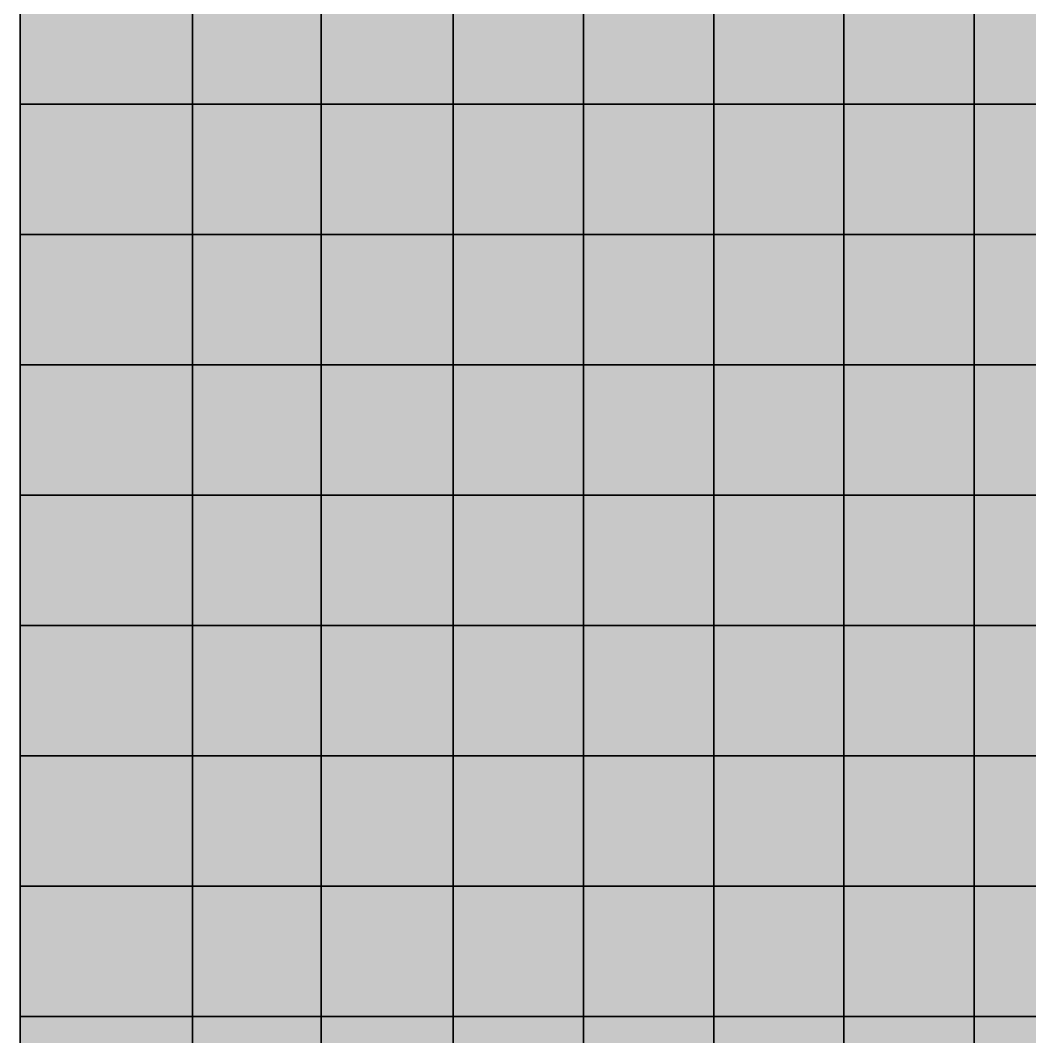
# Model space of a CAD drawing. Header units: inches. Extents: x -100 to 147, y -140 to 41.
# Drawn here: x 0.99 to 8.74, y -18.15 to -10.36 of the extents above; entities that cross this region are included whole.
import ezdxf

# ---------------------------------------------------------------- set-up
doc = ezdxf.new("R2010")
doc.units = ezdxf.units.IN
doc.header["$MEASUREMENT"] = 0
for name, color, linetype in [('Contour 1-01', 7, 'Continuous'), ('Contour 1-02', 7, 'Continuous'), ('Contour 1-03', 7, 'Continuous'), ('Contour 1-04', 7, 'Continuous'), ('Contour 1-05', 7, 'Continuous'), ('Contour 1-06', 7, 'Continuous'), ('Contour 1-07', 7, 'Continuous'), ('Mesh-joint-vd-s2', 7, 'Continuous'), ('Mesh-セル中詰(水中)', 7, 'Continuous'), ('Mesh-杭ばね_海側クレーン基礎杭', 7, 'Continuous'), ('Mesh-梁①(両端)', 7, 'Continuous'), ('Mesh-梁③(円周)', 7, 'Continuous'), ('Mesh-海側クレーン基礎杭(水位上)', 7, 'Continuous'), ('Undeformed Mesh-セル中詰(水中)', 7, 'Continuous')]:
    doc.layers.add(name, color=color, linetype=linetype)

msp = doc.modelspace()

# ---------------------------------------------------------------- linework, layer by layer
at = {"color": 7, "true_color": 0xffffff, "transparency": 33554687}
for p, q in [((0.99, -11), (0.99, -10)), ((3.3, -10), (3.3, -11)), ((0.99, -11), (12.25, -11)), ((0.99, -12), (0.99, -11)), ((0.99, -11), (0.99, -11)), ((3.3, -11), (3.3, -12)), ((3.3, -11), (3.3, -11)), ((0.99, -12), (12.25, -12)), ((0.99, -13), (0.99, -12)), ((0.99, -12), (0.99, -12)), ((3.3, -12), (3.3, -13)), ((3.3, -12), (3.3, -12)), ((0.99, -13), (12.25, -13)), ((0.99, -14), (0.99, -13)), ((0.99, -13), (0.99, -13)), ((3.3, -13), (3.3, -14)), ((3.3, -13), (3.3, -13)), ((0.99, -14), (12.25, -14)), ((0.99, -15), (0.99, -14)), ((0.99, -14), (0.99, -14)), ((3.3, -14), (3.3, -15)), ((3.3, -14), (3.3, -14)), ((0.99, -15), (12.25, -15)), ((0.99, -16), (0.99, -15)), ((0.99, -15), (0.99, -15)), ((3.3, -15), (3.3, -16)), ((3.3, -15), (3.3, -15)), ((0.99, -16), (12.25, -16)), ((0.99, -17), (0.99, -16)), ((0.99, -16), (0.99, -16)), ((3.3, -16), (3.3, -17)), ((3.3, -16), (3.3, -16)), ((0.99, -17), (12.25, -17)), ((0.99, -18), (0.99, -17)), ((0.99, -17), (0.99, -17)), ((3.3, -17), (3.3, -18)), ((3.3, -17), (3.3, -17)), ((0.99, -18), (12.25, -18)), ((0.99, -19), (0.99, -18)), ((0.99, -18), (0.99, -18)), ((3.3, -18), (3.3, -19)), ((3.3, -18), (3.3, -18))]:
    msp.add_line(p, q, dxfattribs=at)
for points in [[(2.311025, -10), (0.99, -10), (0.99, -11)], [(2.311025, -10), (0.99, -11), (2.311025, -11)], [(3.3, -11), (3.3, -10), (2.311025, -10)], [(3.3, -11), (2.311025, -10), (2.311025, -11)], [(3.3, -10), (3.3, -11), (4.311025, -11)], [(3.3, -10), (4.311025, -11), (4.311025, -10)], [(4.311025, -10), (4.311025, -11), (5.311025, -11)], [(4.311025, -10), (5.311025, -11), (5.311025, -10)], [(5.311025, -10), (5.311025, -11), (6.311025, -11)], [(5.311025, -10), (6.311025, -11), (6.311025, -10)], [(6.311025, -10), (6.311025, -11), (7.311025, -11)], [(6.311025, -10), (7.311025, -11), (7.311025, -10)], [(8.311025, -10), (7.311025, -10), (7.311025, -11)], [(8.311025, -10), (7.311025, -11), (8.311025, -11)], [(9.311025, -10), (8.311025, -10), (8.311025, -11)], [(9.311025, -10), (8.311025, -11), (9.311025, -11)], [(2.311025, -11), (0.99, -11), (0.99, -12)], [(2.311025, -11), (0.99, -12), (2.311025, -12)], [(3.3, -12), (3.3, -11), (2.311025, -11)], [(3.3, -12), (2.311025, -11), (2.311025, -12)], [(3.3, -11), (3.3, -12), (4.311025, -12)], [(3.3, -11), (4.311025, -12), (4.311025, -11)], [(4.311025, -11), (4.311025, -12), (5.311025, -12)], [(4.311025, -11), (5.311025, -12), (5.311025, -11)], [(5.311025, -11), (5.311025, -12), (6.311025, -12)], [(5.311025, -11), (6.311025, -12), (6.311025, -11)], [(6.311025, -11), (6.311025, -12), (7.311025, -12)], [(6.311025, -11), (7.311025, -12), (7.311025, -11)], [(8.311025, -11), (7.311025, -11), (7.311025, -12)], [(8.311025, -11), (7.311025, -12), (8.311025, -12)], [(9.311025, -11), (8.311025, -11), (8.311025, -12)], [(9.311025, -11), (8.311025, -12), (9.311025, -12)], [(2.311025, -12), (0.99, -12), (0.99, -13)], [(2.311025, -12), (0.99, -13), (2.311025, -13)], [(3.3, -13), (3.3, -12), (2.311025, -12)], [(3.3, -13), (2.311025, -12), (2.311025, -13)], [(3.3, -12), (3.3, -13), (4.311025, -13)], [(3.3, -12), (4.311025, -13), (4.311025, -12)], [(4.311025, -12), (4.311025, -13), (5.311025, -13)], [(4.311025, -12), (5.311025, -13), (5.311025, -12)], [(5.311025, -12), (5.311025, -13), (6.311025, -13)], [(5.311025, -12), (6.311025, -13), (6.311025, -12)], [(6.311025, -12), (6.311025, -13), (7.311025, -13)], [(6.311025, -12), (7.311025, -13), (7.311025, -12)], [(8.311025, -12), (7.311025, -12), (7.311025, -13)], [(8.311025, -12), (7.311025, -13), (8.311025, -13)], [(9.311025, -12), (8.311025, -12), (8.311025, -13)], [(9.311025, -12), (8.311025, -13), (9.311025, -13)], [(2.311025, -13), (0.99, -13), (0.99, -14)], [(2.311025, -13), (0.99, -14), (2.311025, -14)], [(3.3, -14), (3.3, -13), (2.311025, -13)], [(3.3, -14), (2.311025, -13), (2.311025, -14)], [(3.3, -13), (3.3, -14), (4.311025, -14)], [(3.3, -13), (4.311025, -14), (4.311025, -13)], [(4.311025, -13), (4.311025, -14), (5.311025, -14)], [(4.311025, -13), (5.311025, -14), (5.311025, -13)], [(5.311025, -13), (5.311025, -14), (6.311025, -14)], [(5.311025, -13), (6.311025, -14), (6.311025, -13)], [(6.311025, -13), (6.311025, -14), (7.311025, -14)], [(6.311025, -13), (7.311025, -14), (7.311025, -13)], [(8.311025, -13), (7.311025, -13), (7.311025, -14)], [(8.311025, -13), (7.311025, -14), (8.311025, -14)], [(9.311025, -13), (8.311025, -13), (8.311025, -14)], [(9.311025, -13), (8.311025, -14), (9.311025, -14)], [(2.311025, -14), (0.99, -14), (0.99, -15)], [(2.311025, -14), (0.99, -15), (2.311025, -15)], [(3.3, -15), (3.3, -14), (2.311025, -14)], [(3.3, -15), (2.311025, -14), (2.311025, -15)], [(3.3, -14), (3.3, -15), (4.311025, -15)], [(3.3, -14), (4.311025, -15), (4.311025, -14)], [(5.311025, -14), (4.311025, -14), (4.311025, -15)], [(5.311025, -14), (4.311025, -15), (5.311025, -15)], [(6.311025, -14), (5.311025, -14), (5.311025, -15)], [(6.311025, -14), (5.311025, -15), (6.311025, -15)], [(7.311025, -14), (6.311025, -14), (6.311025, -15)], [(7.311025, -14), (6.311025, -15), (7.311025, -15)], [(8.311025, -14), (7.311025, -14), (7.311025, -15)], [(8.311025, -14), (7.311025, -15), (8.311025, -15)], [(9.311025, -14), (8.311025, -14), (8.311025, -15)], [(9.311025, -14), (8.311025, -15), (9.311025, -15)], [(2.311025, -16), (2.311025, -15), (0.99, -15)], [(2.311025, -16), (0.99, -15), (0.99, -16)], [(3.3, -16), (3.3, -15), (2.311025, -15)], [(3.3, -16), (2.311025, -15), (2.311025, -16)], [(3.3, -15), (3.3, -16), (4.311025, -16)], [(3.3, -15), (4.311025, -16), (4.311025, -15)], [(4.311025, -15), (4.311025, -16), (5.311025, -16)], [(4.311025, -15), (5.311025, -16), (5.311025, -15)], [(5.311025, -15), (5.311025, -16), (6.311025, -16)], [(5.311025, -15), (6.311025, -16), (6.311025, -15)], [(6.311025, -15), (6.311025, -16), (7.311025, -16)], [(6.311025, -15), (7.311025, -16), (7.311025, -15)], [(7.311025, -15), (7.311025, -16), (8.311025, -16)], [(7.311025, -15), (8.311025, -16), (8.311025, -15)], [(8.311025, -15), (8.311025, -16), (9.311025, -16)], [(8.311025, -15), (9.311025, -16), (9.311025, -15)], [(2.311025, -16), (0.99, -16), (0.99, -17)], [(2.311025, -16), (0.99, -17), (2.311025, -17)], [(3.3, -17), (3.3, -16), (2.311025, -16)], [(3.3, -17), (2.311025, -16), (2.311025, -17)], [(3.3, -16), (3.3, -17), (4.311025, -17)], [(3.3, -16), (4.311025, -17), (4.311025, -16)], [(5.311025, -16), (4.311025, -16), (4.311025, -17)], [(5.311025, -16), (4.311025, -17), (5.311025, -17)], [(6.311025, -16), (5.311025, -16), (5.311025, -17)], [(6.311025, -16), (5.311025, -17), (6.311025, -17)], [(7.311025, -16), (6.311025, -16), (6.311025, -17)], [(7.311025, -16), (6.311025, -17), (7.311025, -17)], [(8.311025, -16), (7.311025, -16), (7.311025, -17)], [(8.311025, -16), (7.311025, -17), (8.311025, -17)], [(9.311025, -16), (8.311025, -16), (8.311025, -17)], [(9.311025, -16), (8.311025, -17), (9.311025, -17)], [(0.99, -18), (2.311025, -18), (2.311025, -17)], [(0.99, -18), (2.311025, -17), (0.99, -17)], [(3.3, -18), (3.3, -17), (2.311025, -17)], [(3.3, -18), (2.311025, -17), (2.311025, -18)], [(3.3, -17), (3.3, -18), (4.311025, -18)], [(3.3, -17), (4.311025, -18), (4.311025, -17)], [(4.311025, -18), (5.311025, -18), (5.311025, -17)], [(4.311025, -18), (5.311025, -17), (4.311025, -17)], [(5.311025, -18), (6.311025, -18), (6.311025, -17)], [(5.311025, -18), (6.311025, -17), (5.311025, -17)], [(6.311025, -18), (7.311025, -18), (7.311025, -17)], [(6.311025, -18), (7.311025, -17), (6.311025, -17)], [(7.311025, -18), (8.311025, -18), (8.311025, -17)], [(7.311025, -18), (8.311025, -17), (7.311025, -17)], [(8.311025, -18), (9.311025, -18), (9.311025, -17)], [(8.311025, -18), (9.311025, -17), (8.311025, -17)], [(0.99, -19), (2.311025, -19), (2.311025, -18)], [(0.99, -19), (2.311025, -18), (0.99, -18)], [(3.3, -19), (3.3, -18), (2.311025, -18)], [(3.3, -19), (2.311025, -18), (2.311025, -19)], [(3.3, -18), (3.3, -19), (4.311025, -19)], [(3.3, -18), (4.311025, -19), (4.311025, -18)], [(4.311025, -19), (5.311025, -19), (5.311025, -18)], [(4.311025, -19), (5.311025, -18), (4.311025, -18)], [(5.311025, -18), (5.311025, -19), (6.311025, -19)], [(5.311025, -18), (6.311025, -19), (6.311025, -18)], [(6.311025, -18), (6.311025, -19), (7.311025, -19)], [(6.311025, -18), (7.311025, -19), (7.311025, -18)], [(7.311025, -19), (8.311025, -19), (8.311025, -18)], [(7.311025, -19), (8.311025, -18), (7.311025, -18)], [(8.311025, -19), (9.311025, -19), (9.311025, -18)], [(8.311025, -19), (9.311025, -18), (8.311025, -18)]]:
    msp.add_solid(points, dxfattribs=at)
at = {"layer": 'Contour 1-01', "color": 5, "true_color": 0x0000ff}
for points in [[(3.3, -10), (3.3, -11), (4.311025, -11)], [(3.3, -10), (4.311025, -11), (4.311025, -10)], [(4.311025, -10), (4.311025, -11), (5.311025, -11)], [(4.311025, -10), (5.311025, -11), (5.311025, -10)], [(5.311025, -10), (5.311025, -11), (6.311025, -11)], [(5.311025, -10), (6.311025, -11), (6.311025, -10)], [(6.311025, -10), (6.311025, -11), (7.311025, -11)], [(6.311025, -10), (7.311025, -11), (7.311025, -10)], [(8.311025, -10), (7.311025, -10), (7.311025, -11)], [(8.311025, -10), (7.311025, -11), (8.311025, -11)], [(9.311025, -10), (8.311025, -10), (8.311025, -11)], [(9.311025, -10), (8.311025, -11), (9.311025, -11)], [(2.311025, -11), (0.99, -11), (0.99, -12)], [(2.311025, -11), (0.99, -12), (2.311025, -12)], [(3.3, -12), (3.3, -11), (2.311025, -11)], [(3.3, -12), (2.311025, -11), (2.311025, -12)], [(3.3, -11), (3.3, -12), (4.311025, -12)], [(3.3, -11), (4.311025, -12), (4.311025, -11)], [(8.311025, -11), (7.311025, -11), (7.311025, -12)], [(8.311025, -11), (7.311025, -12), (8.311025, -12)], [(9.311025, -11), (8.311025, -11), (8.311025, -12)], [(9.311025, -11), (8.311025, -12), (9.311025, -12)], [(2.311025, -12), (0.99, -12), (0.99, -13)], [(2.311025, -12), (0.99, -13), (2.311025, -13)], [(3.3, -13), (3.3, -12), (2.311025, -12)], [(3.3, -13), (2.311025, -12), (2.311025, -13)], [(3.3, -12), (3.3, -13), (4.311025, -13)], [(3.3, -12), (4.311025, -13), (4.311025, -12)], [(9.311025, -12), (8.311025, -12), (8.311025, -13)], [(9.311025, -12), (8.311025, -13), (9.311025, -13)]]:
    msp.add_solid(points, dxfattribs=at)
at = {"layer": 'Contour 1-02', "color": 150, "true_color": 0x0071ff}
for points in [[(2.311025, -10), (0.99, -10), (0.99, -11)], [(2.311025, -10), (0.99, -11), (2.311025, -11)], [(3.3, -11), (3.3, -10), (2.311025, -10)], [(3.3, -11), (2.311025, -10), (2.311025, -11)], [(4.311025, -11), (4.311025, -12), (5.311025, -12)], [(4.311025, -11), (5.311025, -12), (5.311025, -11)], [(5.311025, -11), (5.311025, -12), (6.311025, -12)], [(5.311025, -11), (6.311025, -12), (6.311025, -11)], [(6.311025, -11), (6.311025, -12), (7.311025, -12)], [(6.311025, -11), (7.311025, -12), (7.311025, -11)], [(4.311025, -12), (4.311025, -13), (5.311025, -13)], [(4.311025, -12), (5.311025, -13), (5.311025, -12)], [(5.311025, -12), (5.311025, -13), (6.311025, -13)], [(5.311025, -12), (6.311025, -13), (6.311025, -12)], [(6.311025, -12), (6.311025, -13), (7.311025, -13)], [(6.311025, -12), (7.311025, -13), (7.311025, -12)], [(8.311025, -12), (7.311025, -12), (7.311025, -13)], [(8.311025, -12), (7.311025, -13), (8.311025, -13)], [(2.311025, -13), (0.99, -13), (0.99, -14)], [(2.311025, -13), (0.99, -14), (2.311025, -14)], [(3.3, -14), (3.3, -13), (2.311025, -13)], [(3.3, -14), (2.311025, -13), (2.311025, -14)], [(3.3, -13), (3.3, -14), (4.311025, -14)], [(3.3, -13), (4.311025, -14), (4.311025, -13)], [(4.311025, -13), (4.311025, -14), (5.311025, -14)], [(4.311025, -13), (5.311025, -14), (5.311025, -13)], [(5.311025, -13), (5.311025, -14), (6.311025, -14)], [(5.311025, -13), (6.311025, -14), (6.311025, -13)], [(6.311025, -13), (6.311025, -14), (7.311025, -14)], [(6.311025, -13), (7.311025, -14), (7.311025, -13)], [(8.311025, -13), (7.311025, -13), (7.311025, -14)], [(8.311025, -13), (7.311025, -14), (8.311025, -14)], [(9.311025, -13), (8.311025, -13), (8.311025, -14)], [(9.311025, -13), (8.311025, -14), (9.311025, -14)], [(2.311025, -14), (0.99, -14), (0.99, -15)], [(2.311025, -14), (0.99, -15), (2.311025, -15)], [(3.3, -15), (3.3, -14), (2.311025, -14)], [(3.3, -15), (2.311025, -14), (2.311025, -15)], [(3.3, -14), (3.3, -15), (4.311025, -15)], [(3.3, -14), (4.311025, -15), (4.311025, -14)], [(5.311025, -14), (4.311025, -14), (4.311025, -15)], [(5.311025, -14), (4.311025, -15), (5.311025, -15)], [(6.311025, -14), (5.311025, -14), (5.311025, -15)], [(6.311025, -14), (5.311025, -15), (6.311025, -15)], [(7.311025, -14), (6.311025, -14), (6.311025, -15)], [(7.311025, -14), (6.311025, -15), (7.311025, -15)], [(8.311025, -14), (7.311025, -14), (7.311025, -15)], [(8.311025, -14), (7.311025, -15), (8.311025, -15)], [(9.311025, -14), (8.311025, -14), (8.311025, -15)], [(9.311025, -14), (8.311025, -15), (9.311025, -15)], [(2.311025, -16), (2.311025, -15), (0.99, -15)], [(2.311025, -16), (0.99, -15), (0.99, -16)], [(3.3, -16), (3.3, -15), (2.311025, -15)], [(3.3, -16), (2.311025, -15), (2.311025, -16)]]:
    msp.add_solid(points, dxfattribs=at)
at = {"layer": 'Contour 1-03', "color": 4, "true_color": 0x00e2ff}
for points in [[(3.3, -15), (3.3, -16), (4.311025, -16)], [(3.3, -15), (4.311025, -16), (4.311025, -15)], [(4.311025, -15), (4.311025, -16), (5.311025, -16)], [(4.311025, -15), (5.311025, -16), (5.311025, -15)], [(5.311025, -15), (5.311025, -16), (6.311025, -16)], [(5.311025, -15), (6.311025, -16), (6.311025, -15)], [(6.311025, -15), (6.311025, -16), (7.311025, -16)], [(6.311025, -15), (7.311025, -16), (7.311025, -15)], [(7.311025, -15), (7.311025, -16), (8.311025, -16)], [(7.311025, -15), (8.311025, -16), (8.311025, -15)], [(8.311025, -15), (8.311025, -16), (9.311025, -16)], [(8.311025, -15), (9.311025, -16), (9.311025, -15)], [(2.311025, -16), (0.99, -16), (0.99, -17)], [(2.311025, -16), (0.99, -17), (2.311025, -17)], [(3.3, -17), (3.3, -16), (2.311025, -16)], [(3.3, -17), (2.311025, -16), (2.311025, -17)], [(3.3, -16), (3.3, -17), (4.311025, -17)], [(3.3, -16), (4.311025, -17), (4.311025, -16)], [(5.311025, -16), (4.311025, -16), (4.311025, -17)], [(5.311025, -16), (4.311025, -17), (5.311025, -17)], [(6.311025, -16), (5.311025, -16), (5.311025, -17)], [(6.311025, -16), (5.311025, -17), (6.311025, -17)], [(7.311025, -16), (6.311025, -16), (6.311025, -17)], [(7.311025, -16), (6.311025, -17), (7.311025, -17)], [(0.99, -18), (2.311025, -18), (2.311025, -17)], [(0.99, -18), (2.311025, -17), (0.99, -17)], [(3.3, -18), (3.3, -17), (2.311025, -17)], [(3.3, -18), (2.311025, -17), (2.311025, -18)], [(3.3, -17), (3.3, -18), (4.311025, -18)], [(3.3, -17), (4.311025, -18), (4.311025, -17)]]:
    msp.add_solid(points, dxfattribs=at)
at = {"layer": 'Contour 1-04', "color": 120, "true_color": 0x00ffaa}
for points in [[(8.311025, -16), (7.311025, -16), (7.311025, -17)], [(8.311025, -16), (7.311025, -17), (8.311025, -17)], [(9.311025, -16), (8.311025, -16), (8.311025, -17)], [(9.311025, -16), (8.311025, -17), (9.311025, -17)], [(4.311025, -18), (5.311025, -18), (5.311025, -17)], [(4.311025, -18), (5.311025, -17), (4.311025, -17)], [(5.311025, -18), (6.311025, -18), (6.311025, -17)], [(5.311025, -18), (6.311025, -17), (5.311025, -17)], [(0.99, -19), (2.311025, -19), (2.311025, -18)], [(0.99, -19), (2.311025, -18), (0.99, -18)], [(3.3, -19), (3.3, -18), (2.311025, -18)], [(3.3, -19), (2.311025, -18), (2.311025, -19)], [(3.3, -18), (3.3, -19), (4.311025, -19)], [(3.3, -18), (4.311025, -19), (4.311025, -18)]]:
    msp.add_solid(points, dxfattribs=at)
at = {"layer": 'Contour 1-05', "color": 100, "true_color": 0x00ff38}
for points in [[(6.311025, -18), (7.311025, -18), (7.311025, -17)], [(6.311025, -18), (7.311025, -17), (6.311025, -17)], [(7.311025, -18), (8.311025, -18), (8.311025, -17)], [(7.311025, -18), (8.311025, -17), (7.311025, -17)], [(8.311025, -18), (9.311025, -18), (9.311025, -17)], [(8.311025, -18), (9.311025, -17), (8.311025, -17)], [(4.311025, -19), (5.311025, -19), (5.311025, -18)], [(4.311025, -19), (5.311025, -18), (4.311025, -18)]]:
    msp.add_solid(points, dxfattribs=at)
at = {"layer": 'Contour 1-06', "color": 80, "true_color": 0x38ff00}
for points in [[(5.311025, -18), (5.311025, -19), (6.311025, -19)], [(5.311025, -18), (6.311025, -19), (6.311025, -18)], [(6.311025, -18), (6.311025, -19), (7.311025, -19)], [(6.311025, -18), (7.311025, -19), (7.311025, -18)], [(7.311025, -19), (8.311025, -19), (8.311025, -18)], [(7.311025, -19), (8.311025, -18), (7.311025, -18)]]:
    msp.add_solid(points, dxfattribs=at)
at = {"layer": 'Contour 1-07', "color": 60, "true_color": 0xa9ff00}
for points in [[(8.311025, -19), (9.311025, -19), (9.311025, -18)], [(8.311025, -19), (9.311025, -18), (8.311025, -18)]]:
    msp.add_solid(points, dxfattribs=at)
at = {"layer": 'Mesh-joint-vd-s2', "color": 18, "true_color": 0x000000, "transparency": 33554559}
for p, q in [((0.99, -11), (0.99, -11)), ((0.99, -12), (0.99, -12)), ((0.99, -13), (0.99, -13)), ((0.99, -14), (0.99, -14)), ((0.99, -15), (0.99, -15)), ((0.99, -16), (0.99, -16)), ((0.99, -17), (0.99, -17)), ((0.99, -18), (0.99, -18))]:
    msp.add_line(p, q, dxfattribs=at)
at = {"layer": 'Mesh-セル中詰(水中)', "color": 18, "true_color": 0x000000, "transparency": 33554559}
for p, q in [((0.99, -10), (0.99, -11)), ((2.311025, -11), (2.311025, -10)), ((2.311025, -10), (2.311025, -11)), ((3.3, -11), (3.3, -10)), ((3.3, -10), (3.3, -11)), ((4.311025, -11), (4.311025, -10)), ((4.311025, -10), (4.311025, -11)), ((5.311025, -11), (5.311025, -10)), ((5.311025, -10), (5.311025, -11)), ((6.311025, -11), (6.311025, -10)), ((6.311025, -10), (6.311025, -11)), ((7.311025, -11), (7.311025, -10)), ((7.311025, -10), (7.311025, -11)), ((8.311025, -11), (8.311025, -10)), ((8.311025, -10), (8.311025, -11)), ((2.311025, -11), (0.99, -11)), ((0.99, -11), (0.99, -12)), ((0.99, -11), (2.311025, -11)), ((2.311025, -12), (2.311025, -11)), ((3.3, -11), (2.311025, -11)), ((2.311025, -11), (2.311025, -12)), ((2.311025, -11), (3.3, -11)), ((3.3, -12), (3.3, -11)), ((3.3, -11), (3.3, -12)), ((4.311025, -11), (3.3, -11)), ((3.3, -11), (4.311025, -11)), ((4.311025, -12), (4.311025, -11)), ((4.311025, -11), (4.311025, -12)), ((5.311025, -11), (4.311025, -11)), ((4.311025, -11), (5.311025, -11)), ((5.311025, -12), (5.311025, -11)), ((5.311025, -11), (5.311025, -12)), ((6.311025, -11), (5.311025, -11)), ((5.311025, -11), (6.311025, -11)), ((6.311025, -12), (6.311025, -11)), ((6.311025, -11), (6.311025, -12)), ((7.311025, -11), (6.311025, -11)), ((6.311025, -11), (7.311025, -11)), ((7.311025, -12), (7.311025, -11)), ((8.311025, -11), (7.311025, -11)), ((7.311025, -11), (7.311025, -12)), ((7.311025, -11), (8.311025, -11)), ((8.311025, -12), (8.311025, -11)), ((9.311025, -11), (8.311025, -11)), ((8.311025, -11), (8.311025, -12)), ((8.311025, -11), (9.311025, -11)), ((0.99, -12), (2.311025, -12)), ((2.311025, -12), (0.99, -12)), ((0.99, -12), (0.99, -13)), ((2.311025, -13), (2.311025, -12)), ((3.3, -12), (2.311025, -12)), ((2.311025, -12), (2.311025, -13)), ((2.311025, -12), (3.3, -12)), ((3.3, -13), (3.3, -12)), ((3.3, -12), (3.3, -13)), ((4.311025, -12), (3.3, -12)), ((3.3, -12), (4.311025, -12)), ((4.311025, -13), (4.311025, -12)), ((4.311025, -12), (4.311025, -13)), ((5.311025, -12), (4.311025, -12)), ((4.311025, -12), (5.311025, -12)), ((5.311025, -13), (5.311025, -12)), ((5.311025, -12), (5.311025, -13)), ((6.311025, -12), (5.311025, -12)), ((5.311025, -12), (6.311025, -12)), ((6.311025, -13), (6.311025, -12)), ((6.311025, -12), (6.311025, -13)), ((7.311025, -12), (6.311025, -12)), ((6.311025, -12), (7.311025, -12)), ((7.311025, -13), (7.311025, -12)), ((8.311025, -12), (7.311025, -12)), ((7.311025, -12), (7.311025, -13)), ((7.311025, -12), (8.311025, -12)), ((8.311025, -13), (8.311025, -12)), ((9.311025, -12), (8.311025, -12)), ((8.311025, -12), (8.311025, -13)), ((8.311025, -12), (9.311025, -12)), ((2.311025, -13), (0.99, -13)), ((0.99, -13), (0.99, -14)), ((0.99, -13), (2.311025, -13)), ((2.311025, -14), (2.311025, -13)), ((3.3, -13), (2.311025, -13)), ((2.311025, -13), (2.311025, -14)), ((2.311025, -13), (3.3, -13)), ((3.3, -14), (3.3, -13)), ((3.3, -13), (3.3, -14)), ((4.311025, -13), (3.3, -13)), ((3.3, -13), (4.311025, -13)), ((4.311025, -14), (4.311025, -13)), ((4.311025, -13), (4.311025, -14)), ((5.311025, -13), (4.311025, -13)), ((4.311025, -13), (5.311025, -13)), ((5.311025, -14), (5.311025, -13)), ((5.311025, -13), (5.311025, -14)), ((6.311025, -13), (5.311025, -13)), ((5.311025, -13), (6.311025, -13)), ((6.311025, -14), (6.311025, -13)), ((6.311025, -13), (6.311025, -14)), ((7.311025, -13), (6.311025, -13)), ((6.311025, -13), (7.311025, -13)), ((7.311025, -14), (7.311025, -13)), ((8.311025, -13), (7.311025, -13)), ((7.311025, -13), (7.311025, -14)), ((7.311025, -13), (8.311025, -13)), ((8.311025, -14), (8.311025, -13)), ((9.311025, -13), (8.311025, -13)), ((8.311025, -13), (8.311025, -14)), ((8.311025, -13), (9.311025, -13)), ((2.311025, -14), (0.99, -14)), ((0.99, -14), (0.99, -15)), ((0.99, -14), (2.311025, -14)), ((2.311025, -15), (2.311025, -14)), ((3.3, -14), (2.311025, -14)), ((2.311025, -14), (2.311025, -15)), ((2.311025, -14), (3.3, -14)), ((3.3, -15), (3.3, -14)), ((3.3, -14), (3.3, -15)), ((4.311025, -14), (3.3, -14)), ((3.3, -14), (4.311025, -14)), ((4.311025, -15), (4.311025, -14)), ((5.311025, -14), (4.311025, -14)), ((4.311025, -14), (4.311025, -15)), ((4.311025, -14), (5.311025, -14)), ((5.311025, -15), (5.311025, -14)), ((6.311025, -14), (5.311025, -14)), ((5.311025, -14), (5.311025, -15)), ((5.311025, -14), (6.311025, -14)), ((6.311025, -15), (6.311025, -14)), ((7.311025, -14), (6.311025, -14)), ((6.311025, -14), (6.311025, -15)), ((6.311025, -14), (7.311025, -14)), ((7.311025, -15), (7.311025, -14)), ((8.311025, -14), (7.311025, -14)), ((7.311025, -14), (7.311025, -15)), ((7.311025, -14), (8.311025, -14)), ((8.311025, -15), (8.311025, -14)), ((9.311025, -14), (8.311025, -14)), ((8.311025, -14), (8.311025, -15)), ((8.311025, -14), (9.311025, -14)), ((2.311025, -15), (0.99, -15)), ((0.99, -15), (0.99, -16)), ((0.99, -15), (2.311025, -15)), ((2.311025, -16), (2.311025, -15)), ((2.311025, -15), (3.3, -15)), ((3.3, -15), (2.311025, -15)), ((2.311025, -15), (2.311025, -16)), ((3.3, -16), (3.3, -15)), ((3.3, -15), (3.3, -16)), ((4.311025, -15), (3.3, -15)), ((3.3, -15), (4.311025, -15)), ((4.311025, -16), (4.311025, -15)), ((4.311025, -15), (4.311025, -16)), ((5.311025, -15), (4.311025, -15)), ((4.311025, -15), (5.311025, -15)), ((5.311025, -16), (5.311025, -15)), ((5.311025, -15), (5.311025, -16)), ((6.311025, -15), (5.311025, -15)), ((5.311025, -15), (6.311025, -15)), ((6.311025, -16), (6.311025, -15)), ((6.311025, -15), (6.311025, -16)), ((7.311025, -15), (6.311025, -15)), ((6.311025, -15), (7.311025, -15)), ((7.311025, -16), (7.311025, -15)), ((7.311025, -15), (7.311025, -16)), ((8.311025, -15), (7.311025, -15)), ((7.311025, -15), (8.311025, -15)), ((8.311025, -16), (8.311025, -15)), ((8.311025, -15), (8.311025, -16)), ((9.311025, -15), (8.311025, -15)), ((8.311025, -15), (9.311025, -15)), ((2.311025, -16), (0.99, -16)), ((0.99, -16), (0.99, -17)), ((0.99, -16), (2.311025, -16)), ((2.311025, -17), (2.311025, -16)), ((3.3, -16), (2.311025, -16)), ((2.311025, -16), (2.311025, -17)), ((2.311025, -16), (3.3, -16)), ((3.3, -17), (3.3, -16)), ((3.3, -16), (3.3, -17)), ((4.311025, -16), (3.3, -16)), ((3.3, -16), (4.311025, -16)), ((4.311025, -17), (4.311025, -16)), ((5.311025, -16), (4.311025, -16)), ((4.311025, -16), (4.311025, -17)), ((4.311025, -16), (5.311025, -16)), ((5.311025, -17), (5.311025, -16)), ((6.311025, -16), (5.311025, -16)), ((5.311025, -16), (5.311025, -17)), ((5.311025, -16), (6.311025, -16)), ((6.311025, -17), (6.311025, -16)), ((6.311025, -16), (7.311025, -16)), ((7.311025, -16), (6.311025, -16)), ((6.311025, -16), (6.311025, -17)), ((7.311025, -17), (7.311025, -16)), ((8.311025, -16), (7.311025, -16)), ((7.311025, -16), (7.311025, -17)), ((7.311025, -16), (8.311025, -16)), ((8.311025, -17), (8.311025, -16)), ((9.311025, -16), (8.311025, -16)), ((8.311025, -16), (8.311025, -17)), ((8.311025, -16), (9.311025, -16)), ((2.311025, -17), (0.99, -17)), ((0.99, -17), (0.99, -18)), ((0.99, -17), (2.311025, -17)), ((2.311025, -18), (2.311025, -17)), ((3.3, -17), (2.311025, -17)), ((2.311025, -17), (2.311025, -18)), ((2.311025, -17), (3.3, -17)), ((3.3, -18), (3.3, -17)), ((3.3, -17), (3.3, -18)), ((4.311025, -17), (3.3, -17)), ((3.3, -17), (4.311025, -17)), ((4.311025, -18), (4.311025, -17)), ((5.311025, -17), (4.311025, -17)), ((4.311025, -17), (4.311025, -18)), ((4.311025, -17), (5.311025, -17)), ((5.311025, -18), (5.311025, -17)), ((6.311025, -17), (5.311025, -17)), ((5.311025, -17), (5.311025, -18)), ((5.311025, -17), (6.311025, -17)), ((6.311025, -18), (6.311025, -17)), ((7.311025, -17), (6.311025, -17)), ((6.311025, -17), (6.311025, -18)), ((6.311025, -17), (7.311025, -17)), ((7.311025, -18), (7.311025, -17)), ((8.311025, -17), (7.311025, -17)), ((7.311025, -17), (7.311025, -18)), ((7.311025, -17), (8.311025, -17)), ((8.311025, -18), (8.311025, -17)), ((9.311025, -17), (8.311025, -17)), ((8.311025, -17), (8.311025, -18)), ((8.311025, -17), (9.311025, -17)), ((2.311025, -18), (0.99, -18)), ((0.99, -18), (0.99, -19)), ((0.99, -18), (2.311025, -18)), ((2.311025, -19), (2.311025, -18)), ((3.3, -18), (2.311025, -18)), ((2.311025, -18), (2.311025, -19)), ((2.311025, -18), (3.3, -18)), ((3.3, -19), (3.3, -18)), ((3.3, -18), (3.3, -19)), ((4.311025, -18), (3.3, -18)), ((3.3, -18), (4.311025, -18)), ((4.311025, -19), (4.311025, -18)), ((5.311025, -18), (4.311025, -18)), ((4.311025, -18), (4.311025, -19)), ((4.311025, -18), (5.311025, -18)), ((5.311025, -19), (5.311025, -18)), ((5.311025, -18), (5.311025, -19)), ((6.311025, -18), (5.311025, -18)), ((5.311025, -18), (6.311025, -18)), ((6.311025, -19), (6.311025, -18)), ((6.311025, -18), (6.311025, -19)), ((7.311025, -18), (6.311025, -18)), ((6.311025, -18), (7.311025, -18)), ((7.311025, -19), (7.311025, -18)), ((8.311025, -18), (7.311025, -18)), ((7.311025, -18), (7.311025, -19)), ((7.311025, -18), (8.311025, -18)), ((8.311025, -19), (8.311025, -18)), ((9.311025, -18), (8.311025, -18)), ((8.311025, -18), (8.311025, -19)), ((8.311025, -18), (9.311025, -18))]:
    msp.add_line(p, q, dxfattribs=at)
at = {"layer": 'Mesh-杭ばね_海側クレーン基礎杭', "color": 18, "true_color": 0x000000, "transparency": 33554559}
for p, q in [((3.3, -11), (3.3, -11)), ((3.3, -12), (3.3, -12)), ((3.3, -13), (3.3, -13)), ((3.3, -14), (3.3, -14)), ((3.3, -15), (3.3, -15)), ((3.3, -16), (3.3, -16)), ((3.3, -17), (3.3, -17)), ((3.3, -18), (3.3, -18))]:
    msp.add_line(p, q, dxfattribs=at)
at = {"layer": 'Mesh-梁①(両端)', "color": 18, "true_color": 0x000000, "transparency": 33554559}
for p, q in [((0.99, -11), (0.99, -10)), ((0.99, -12), (0.99, -11)), ((0.99, -13), (0.99, -12)), ((0.99, -14), (0.99, -13)), ((0.99, -15), (0.99, -14)), ((0.99, -16), (0.99, -15)), ((0.99, -17), (0.99, -16)), ((0.99, -18), (0.99, -17)), ((0.99, -19), (0.99, -18))]:
    msp.add_line(p, q, dxfattribs=at)
at = {"layer": 'Mesh-梁③(円周)', "color": 18, "true_color": 0x000000, "transparency": 33554559}
for p, q in [((0.99, -11), (12.25, -11)), ((0.99, -12), (12.25, -12)), ((0.99, -13), (12.25, -13)), ((0.99, -14), (12.25, -14)), ((0.99, -15), (12.25, -15)), ((0.99, -16), (12.25, -16)), ((0.99, -17), (12.25, -17)), ((0.99, -18), (12.25, -18))]:
    msp.add_line(p, q, dxfattribs=at)
at = {"layer": 'Mesh-海側クレーン基礎杭(水位上)', "color": 18, "true_color": 0x000000, "transparency": 33554559}
for p, q in [((3.3, -10), (3.3, -11)), ((3.3, -11), (3.3, -12)), ((3.3, -12), (3.3, -13)), ((3.3, -13), (3.3, -14)), ((3.3, -14), (3.3, -15)), ((3.3, -15), (3.3, -16)), ((3.3, -16), (3.3, -17)), ((3.3, -17), (3.3, -18)), ((3.3, -18), (3.3, -19))]:
    msp.add_line(p, q, dxfattribs=at)
at = {"layer": 'Undeformed Mesh-セル中詰(水中)', "color": 8, "true_color": 0x808080, "transparency": 33554687}
for p, q in [((0.99, -10), (0.99, -11)), ((2.311025, -11), (2.311025, -10)), ((2.311025, -10), (2.311025, -11)), ((3.3, -11), (3.3, -10)), ((3.3, -10), (3.3, -11)), ((4.311025, -11), (4.311025, -10)), ((4.311025, -10), (4.311025, -11)), ((5.311025, -11), (5.311025, -10)), ((5.311025, -10), (5.311025, -11)), ((6.311025, -11), (6.311025, -10)), ((6.311025, -10), (6.311025, -11)), ((7.311025, -11), (7.311025, -10)), ((7.311025, -10), (7.311025, -11)), ((8.311025, -11), (8.311025, -10)), ((8.311025, -10), (8.311025, -11)), ((2.311025, -11), (0.99, -11)), ((0.99, -11), (0.99, -12)), ((0.99, -11), (2.311025, -11)), ((2.311025, -12), (2.311025, -11)), ((3.3, -11), (2.311025, -11)), ((2.311025, -11), (2.311025, -12)), ((2.311025, -11), (3.3, -11)), ((3.3, -12), (3.3, -11)), ((3.3, -11), (3.3, -12)), ((4.311025, -11), (3.3, -11)), ((3.3, -11), (4.311025, -11)), ((4.311025, -12), (4.311025, -11)), ((4.311025, -11), (4.311025, -12)), ((5.311025, -11), (4.311025, -11)), ((4.311025, -11), (5.311025, -11)), ((5.311025, -12), (5.311025, -11)), ((5.311025, -11), (5.311025, -12)), ((6.311025, -11), (5.311025, -11)), ((5.311025, -11), (6.311025, -11)), ((6.311025, -12), (6.311025, -11)), ((6.311025, -11), (6.311025, -12)), ((7.311025, -11), (6.311025, -11)), ((6.311025, -11), (7.311025, -11)), ((7.311025, -12), (7.311025, -11)), ((8.311025, -11), (7.311025, -11)), ((7.311025, -11), (7.311025, -12)), ((7.311025, -11), (8.311025, -11)), ((8.311025, -12), (8.311025, -11)), ((9.311025, -11), (8.311025, -11)), ((8.311025, -11), (8.311025, -12)), ((8.311025, -11), (9.311025, -11)), ((0.99, -12), (2.311025, -12)), ((2.311025, -12), (0.99, -12)), ((0.99, -12), (0.99, -13)), ((2.311025, -13), (2.311025, -12)), ((3.3, -12), (2.311025, -12)), ((2.311025, -12), (2.311025, -13)), ((2.311025, -12), (3.3, -12)), ((3.3, -13), (3.3, -12)), ((3.3, -12), (3.3, -13)), ((4.311025, -12), (3.3, -12)), ((3.3, -12), (4.311025, -12)), ((4.311025, -13), (4.311025, -12)), ((4.311025, -12), (4.311025, -13)), ((5.311025, -12), (4.311025, -12)), ((4.311025, -12), (5.311025, -12)), ((5.311025, -13), (5.311025, -12)), ((5.311025, -12), (5.311025, -13)), ((6.311025, -12), (5.311025, -12)), ((5.311025, -12), (6.311025, -12)), ((6.311025, -13), (6.311025, -12)), ((6.311025, -12), (6.311025, -13)), ((7.311025, -12), (6.311025, -12)), ((6.311025, -12), (7.311025, -12)), ((7.311025, -13), (7.311025, -12)), ((8.311025, -12), (7.311025, -12)), ((7.311025, -12), (7.311025, -13)), ((7.311025, -12), (8.311025, -12)), ((8.311025, -13), (8.311025, -12)), ((9.311025, -12), (8.311025, -12)), ((8.311025, -12), (8.311025, -13)), ((8.311025, -12), (9.311025, -12)), ((2.311025, -13), (0.99, -13)), ((0.99, -13), (0.99, -14)), ((0.99, -13), (2.311025, -13)), ((2.311025, -14), (2.311025, -13)), ((3.3, -13), (2.311025, -13)), ((2.311025, -13), (2.311025, -14)), ((2.311025, -13), (3.3, -13)), ((3.3, -14), (3.3, -13)), ((3.3, -13), (3.3, -14)), ((4.311025, -13), (3.3, -13)), ((3.3, -13), (4.311025, -13)), ((4.311025, -14), (4.311025, -13)), ((4.311025, -13), (4.311025, -14)), ((5.311025, -13), (4.311025, -13)), ((4.311025, -13), (5.311025, -13)), ((5.311025, -14), (5.311025, -13)), ((5.311025, -13), (5.311025, -14)), ((6.311025, -13), (5.311025, -13)), ((5.311025, -13), (6.311025, -13)), ((6.311025, -14), (6.311025, -13)), ((6.311025, -13), (6.311025, -14)), ((7.311025, -13), (6.311025, -13)), ((6.311025, -13), (7.311025, -13)), ((7.311025, -14), (7.311025, -13)), ((8.311025, -13), (7.311025, -13)), ((7.311025, -13), (7.311025, -14)), ((7.311025, -13), (8.311025, -13)), ((8.311025, -14), (8.311025, -13)), ((9.311025, -13), (8.311025, -13)), ((8.311025, -13), (8.311025, -14)), ((8.311025, -13), (9.311025, -13)), ((2.311025, -14), (0.99, -14)), ((0.99, -14), (0.99, -15)), ((0.99, -14), (2.311025, -14)), ((2.311025, -15), (2.311025, -14)), ((3.3, -14), (2.311025, -14)), ((2.311025, -14), (2.311025, -15)), ((2.311025, -14), (3.3, -14)), ((3.3, -15), (3.3, -14)), ((3.3, -14), (3.3, -15)), ((4.311025, -14), (3.3, -14)), ((3.3, -14), (4.311025, -14)), ((4.311025, -15), (4.311025, -14)), ((5.311025, -14), (4.311025, -14)), ((4.311025, -14), (4.311025, -15)), ((4.311025, -14), (5.311025, -14)), ((5.311025, -15), (5.311025, -14)), ((6.311025, -14), (5.311025, -14)), ((5.311025, -14), (5.311025, -15)), ((5.311025, -14), (6.311025, -14)), ((6.311025, -15), (6.311025, -14)), ((7.311025, -14), (6.311025, -14)), ((6.311025, -14), (6.311025, -15)), ((6.311025, -14), (7.311025, -14)), ((7.311025, -15), (7.311025, -14)), ((8.311025, -14), (7.311025, -14)), ((7.311025, -14), (7.311025, -15)), ((7.311025, -14), (8.311025, -14)), ((8.311025, -15), (8.311025, -14)), ((9.311025, -14), (8.311025, -14)), ((8.311025, -14), (8.311025, -15)), ((8.311025, -14), (9.311025, -14)), ((2.311025, -15), (0.99, -15)), ((0.99, -15), (0.99, -16)), ((0.99, -15), (2.311025, -15)), ((2.311025, -16), (2.311025, -15)), ((2.311025, -15), (3.3, -15)), ((3.3, -15), (2.311025, -15)), ((2.311025, -15), (2.311025, -16)), ((3.3, -16), (3.3, -15)), ((3.3, -15), (3.3, -16)), ((4.311025, -15), (3.3, -15)), ((3.3, -15), (4.311025, -15)), ((4.311025, -16), (4.311025, -15)), ((4.311025, -15), (4.311025, -16)), ((5.311025, -15), (4.311025, -15)), ((4.311025, -15), (5.311025, -15)), ((5.311025, -16), (5.311025, -15)), ((5.311025, -15), (5.311025, -16)), ((6.311025, -15), (5.311025, -15)), ((5.311025, -15), (6.311025, -15)), ((6.311025, -16), (6.311025, -15)), ((6.311025, -15), (6.311025, -16)), ((7.311025, -15), (6.311025, -15)), ((6.311025, -15), (7.311025, -15)), ((7.311025, -16), (7.311025, -15)), ((7.311025, -15), (7.311025, -16)), ((8.311025, -15), (7.311025, -15)), ((7.311025, -15), (8.311025, -15)), ((8.311025, -16), (8.311025, -15)), ((8.311025, -15), (8.311025, -16)), ((9.311025, -15), (8.311025, -15)), ((8.311025, -15), (9.311025, -15)), ((2.311025, -16), (0.99, -16)), ((0.99, -16), (0.99, -17)), ((0.99, -16), (2.311025, -16)), ((2.311025, -17), (2.311025, -16)), ((3.3, -16), (2.311025, -16)), ((2.311025, -16), (2.311025, -17)), ((2.311025, -16), (3.3, -16)), ((3.3, -17), (3.3, -16)), ((3.3, -16), (3.3, -17)), ((4.311025, -16), (3.3, -16)), ((3.3, -16), (4.311025, -16)), ((4.311025, -17), (4.311025, -16)), ((5.311025, -16), (4.311025, -16)), ((4.311025, -16), (4.311025, -17)), ((4.311025, -16), (5.311025, -16)), ((5.311025, -17), (5.311025, -16)), ((6.311025, -16), (5.311025, -16)), ((5.311025, -16), (5.311025, -17)), ((5.311025, -16), (6.311025, -16)), ((6.311025, -17), (6.311025, -16)), ((6.311025, -16), (7.311025, -16)), ((7.311025, -16), (6.311025, -16)), ((6.311025, -16), (6.311025, -17)), ((7.311025, -17), (7.311025, -16)), ((8.311025, -16), (7.311025, -16)), ((7.311025, -16), (7.311025, -17)), ((7.311025, -16), (8.311025, -16)), ((8.311025, -17), (8.311025, -16)), ((9.311025, -16), (8.311025, -16)), ((8.311025, -16), (8.311025, -17)), ((8.311025, -16), (9.311025, -16)), ((2.311025, -17), (0.99, -17)), ((0.99, -17), (0.99, -18)), ((0.99, -17), (2.311025, -17)), ((2.311025, -18), (2.311025, -17)), ((3.3, -17), (2.311025, -17)), ((2.311025, -17), (2.311025, -18)), ((2.311025, -17), (3.3, -17)), ((3.3, -18), (3.3, -17)), ((3.3, -17), (3.3, -18)), ((4.311025, -17), (3.3, -17)), ((3.3, -17), (4.311025, -17)), ((4.311025, -18), (4.311025, -17)), ((5.311025, -17), (4.311025, -17)), ((4.311025, -17), (4.311025, -18)), ((4.311025, -17), (5.311025, -17)), ((5.311025, -18), (5.311025, -17)), ((6.311025, -17), (5.311025, -17)), ((5.311025, -17), (5.311025, -18)), ((5.311025, -17), (6.311025, -17)), ((6.311025, -18), (6.311025, -17)), ((7.311025, -17), (6.311025, -17)), ((6.311025, -17), (6.311025, -18)), ((6.311025, -17), (7.311025, -17)), ((7.311025, -18), (7.311025, -17)), ((8.311025, -17), (7.311025, -17)), ((7.311025, -17), (7.311025, -18)), ((7.311025, -17), (8.311025, -17)), ((8.311025, -18), (8.311025, -17)), ((9.311025, -17), (8.311025, -17)), ((8.311025, -17), (8.311025, -18)), ((8.311025, -17), (9.311025, -17)), ((2.311025, -18), (0.99, -18)), ((0.99, -18), (0.99, -19)), ((0.99, -18), (2.311025, -18)), ((2.311025, -19), (2.311025, -18)), ((3.3, -18), (2.311025, -18)), ((2.311025, -18), (2.311025, -19)), ((2.311025, -18), (3.3, -18)), ((3.3, -19), (3.3, -18)), ((3.3, -18), (3.3, -19)), ((4.311025, -18), (3.3, -18)), ((3.3, -18), (4.311025, -18)), ((4.311025, -19), (4.311025, -18)), ((5.311025, -18), (4.311025, -18)), ((4.311025, -18), (4.311025, -19)), ((4.311025, -18), (5.311025, -18)), ((5.311025, -19), (5.311025, -18)), ((5.311025, -18), (5.311025, -19)), ((6.311025, -18), (5.311025, -18)), ((5.311025, -18), (6.311025, -18)), ((6.311025, -19), (6.311025, -18)), ((6.311025, -18), (6.311025, -19)), ((7.311025, -18), (6.311025, -18)), ((6.311025, -18), (7.311025, -18)), ((7.311025, -19), (7.311025, -18)), ((8.311025, -18), (7.311025, -18)), ((7.311025, -18), (7.311025, -19)), ((7.311025, -18), (8.311025, -18)), ((8.311025, -19), (8.311025, -18)), ((9.311025, -18), (8.311025, -18)), ((8.311025, -18), (8.311025, -19)), ((8.311025, -18), (9.311025, -18))]:
    msp.add_line(p, q, dxfattribs=at)

doc.saveas('drawing.dxf')
